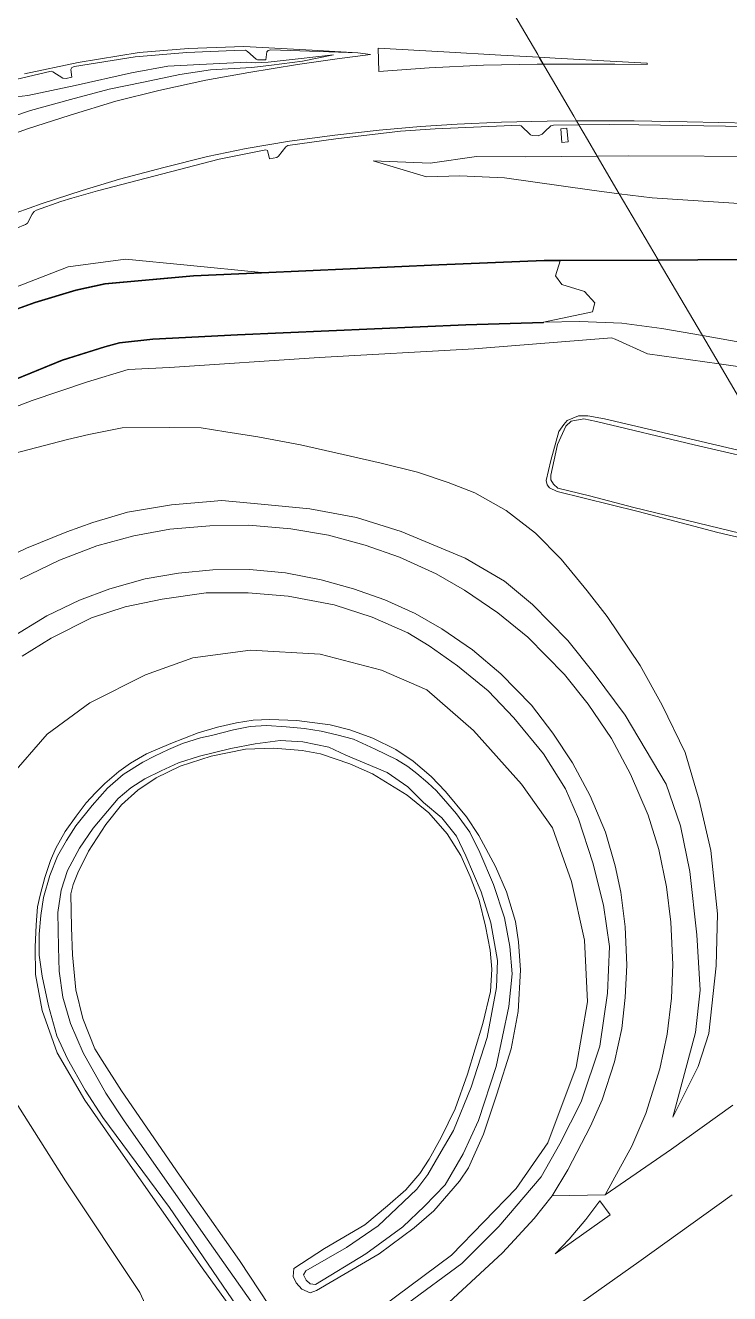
# Model space of a CAD drawing. Header units: metres. Extents: x 112942 to 118371, y 496117 to 499046.
# Drawn here: x 117883.1 to 117988.9, y 496628.3 to 496818.9 of the extents above; entities that cross this region are included whole.
import ezdxf

# ---------------------------------------------------------------- set-up
doc = ezdxf.new("R2010")
doc.units = ezdxf.units.M
doc.layers.add('B-WE-OG-TOPOKAART-G', color=7, linetype='Continuous', lineweight=18)

msp = doc.modelspace()

# ---------------------------------------------------------------- linework, layer by layer
at = {"layer": 'B-WE-OG-TOPOKAART-G'}
for points, elevation in [([(117877.657, 496774.731), (117884.579, 496777.205), (117890.712, 496779.069), (117895.081, 496780.004), (117908.366, 496781.219), (117918.561, 496781.681), (117945.209, 496782.887), (117961.038, 496783.515), (117963.441, 496783.524), (117962.736, 496781.25), (117963.727, 496779.962), (117967.095, 496778.917), (117968.651, 496777.183), (117968.31, 496775.864), (117960.926, 496774.319), (117949.264, 496773.962), (117914.993, 496772.436), (117902.239, 496771.803), (117897.224, 496771.231), (117895.029, 496770.661), (117888.654, 496768.654), (117877.941, 496764.294)], -1.279), ([(117917.927, 496625.848), (117910.418, 496636.522), (117897.97, 496654.278), (117895.198, 496658.445), (117891.797, 496664.509), (117889.872, 496668.897), (117888.728, 496672.852), (117888.181, 496676.8), (117888.063, 496680.4), (117888.005, 496685.595), (117888.5, 496688.967), (117889.421, 496691.895), (117891.228, 496695.237), (117893.31, 496698.288), (117897.033, 496702.712), (117898.928, 496704.351), (117901.071, 496705.698), (117903.503, 496706.882), (117906.113, 496708.059), (117909.255, 496709.093), (117913.979, 496710.251), (117917.639, 496710.947), (117921.365, 496711.461), (117924.806, 496711.236), (117928.698, 496710.451), (117931.238, 496709.219), (117937.474, 496706.641), (117940.583, 496704.482), (117942.923, 496702.144), (117945.665, 496699.809), (117947.896, 496697.053), (117949.293, 496694.112), (117951.588, 496688.694), (117953.038, 496684.065), (117954.06, 496678.367), (117953.879, 496674.327), (117952.479, 496666.821), (117950.086, 496659.347), (117947.43, 496652.83), (117945.23, 496649.061), (117943.553, 496646.224), (117941.921, 496644.002), (117938.921, 496641.171), (117936.095, 496638.493), (117931.348, 496635.239), (117925.25, 496631.741), (117924.883, 496631.141), (117925.304, 496630.371), (117925.893, 496629.78), (117926.711, 496629.695), (117934.271, 496634.312), (117939.791, 496638.382), (117943.088, 496641.464), (117946.167, 496644.681), (117948.868, 496649.325), (117951.193, 496654.336), (117953.828, 496662.444), (117955.743, 496671.456), (117956.237, 496676.392), (117955.901, 496680.507), (117955.104, 496684.807), (117953.428, 496689.822), (117951.373, 496694.596), (117949.858, 496697.676), (117947.863, 496700.397), (117946.562, 496701.932), (117944.871, 496703.871), (117943.57, 496705.102), (117941.904, 496706.458), (117940.58, 496707.534), (117938.853, 496708.588), (117935.659, 496710.127), (117932.426, 496711.656), (117929.91, 496712.304), (117927.547, 496712.854), (117925.027, 496713.258), (117922.295, 496713.502), (117919.347, 496713.718), (117916.901, 496713.568), (117914.381, 496713.035), (117911.051, 496712.202), (117909.421, 496711.85), (117906.691, 496710.966), (117904.615, 496710.067), (117902.501, 496709.109), (117900.744, 496708.183), (117897.821, 496706.311), (117895.46, 496704.29), (117893.164, 496701.692), (117890.705, 496698.616), (117889.267, 496696.414), (117887.945, 496694.067), (117886.762, 496691.169), (117885.808, 496687.824), (117885.407, 496685.145), (117885.166, 496682.35), (117885.2, 496679.193), (117885.628, 496676.029), (117886.563, 496671.553), (117887.828, 496667.042), (117889.426, 496663.594), (117892.074, 496658.893), (117894.762, 496654.811), (117904.764, 496641.255), (117916.393, 496624.253)], -1.411), ([(117916.393, 496624.253), (117904.764, 496641.255), (117894.762, 496654.811), (117892.074, 496658.893), (117889.426, 496663.594), (117887.828, 496667.042), (117886.563, 496671.553), (117885.628, 496676.029), (117885.2, 496679.193), (117885.166, 496682.35), (117885.407, 496685.145), (117885.808, 496687.824), (117886.762, 496691.169), (117887.945, 496694.067), (117889.267, 496696.414), (117890.705, 496698.616), (117893.164, 496701.692), (117895.46, 496704.29), (117897.821, 496706.311), (117900.744, 496708.183), (117902.501, 496709.109), (117904.615, 496710.067), (117906.691, 496710.966), (117909.421, 496711.85), (117911.051, 496712.202), (117914.381, 496713.035), (117916.901, 496713.568), (117919.347, 496713.718), (117922.295, 496713.502), (117925.027, 496713.258), (117927.547, 496712.854), (117929.91, 496712.304), (117932.426, 496711.656), (117932.426, 496711.656), (117935.659, 496710.127), (117938.853, 496708.588), (117940.58, 496707.534), (117941.904, 496706.458), (117943.57, 496705.102), (117944.871, 496703.871), (117946.562, 496701.932), (117947.863, 496700.397), (117949.858, 496697.676), (117951.373, 496694.596), (117953.428, 496689.822), (117955.104, 496684.807), (117955.901, 496680.507), (117956.237, 496676.392), (117955.743, 496671.456), (117953.828, 496662.444), (117951.193, 496654.336), (117948.868, 496649.325), (117946.167, 496644.681), (117943.088, 496641.464), (117939.791, 496638.382), (117934.271, 496634.312), (117926.711, 496629.695), (117925.893, 496629.78), (117925.304, 496630.371), (117924.883, 496631.141), (117925.25, 496631.741), (117931.348, 496635.239), (117936.095, 496638.493), (117938.921, 496641.171), (117941.921, 496644.002), (117943.553, 496646.224), (117945.23, 496649.061), (117947.43, 496652.83), (117950.086, 496659.347), (117952.479, 496666.821), (117953.879, 496674.327), (117954.06, 496678.367), (117953.038, 496684.065), (117951.588, 496688.694), (117949.293, 496694.112), (117947.896, 496697.053), (117945.665, 496699.809), (117942.923, 496702.144), (117940.583, 496704.482), (117937.474, 496706.641), (117931.238, 496709.219), (117928.698, 496710.451), (117924.806, 496711.236), (117921.365, 496711.461), (117917.639, 496710.947), (117913.979, 496710.251), (117909.255, 496709.093), (117906.113, 496708.059), (117903.503, 496706.882), (117901.071, 496705.698), (117898.928, 496704.351), (117897.033, 496702.712), (117893.31, 496698.288), (117891.228, 496695.237), (117889.421, 496691.895), (117888.5, 496688.967), (117888.005, 496685.595), (117888.063, 496680.4), (117888.181, 496676.8), (117888.728, 496672.852), (117889.872, 496668.897), (117891.797, 496664.509), (117895.198, 496658.445), (117897.97, 496654.278), (117910.418, 496636.522), (117917.927, 496625.848)], -1.411)]:
    msp.add_lwpolyline(points, dxfattribs=dict(at, elevation=elevation))
for points, elevation in [([(117978.186, 496783.582), (117984.838, 496772.289), (117978.705, 496773.37), (117972.727, 496774.163), (117966.392, 496774.414), (117960.926, 496774.319), (117968.31, 496775.864), (117968.651, 496777.183), (117967.095, 496778.917), (117963.727, 496779.962), (117962.736, 496781.25), (117963.441, 496783.524), (117978.186, 496783.582)], -1.279), ([(117996.165, 496752.975), (118004.165, 496739.335), (117995.383, 496741.369), (117974.523, 496746.44), (117967.863, 496748.192), (117963.09, 496749.336), (117962.438, 496749.961), (117962.05, 496750.596), (117962.032, 496751.295), (117963.037, 496755.939), (117964.291, 496758.667), (117965.089, 496759.428), (117967.03, 496759.774), (117968.922, 496759.376), (117983.606, 496755.873), (117996.165, 496752.975)], -0.841)]:
    msp.add_lwpolyline(points, close=True, dxfattribs=dict(at, elevation=elevation))
for points in [[(117955.785, 496821.828, 1.42), (117957.644, 496818.658, 1.361), (117960.084, 496814.498, 1.297), (117960.306, 496814.12, 1.285), (117960.917, 496813.078, 1.271), (117961.153, 496812.675, 1.265), (117963.305, 496809.005, 1.155), (117965.504, 496805.257, 1.076), (117965.919, 496804.549, 1.056), (117961.513, 496804.522, 1.015), (117954.651, 496804.364, 0.944), (117947.959, 496804.056, 0.885), (117942.453, 496803.7, 0.833), (117936.237, 496803.171, 0.766), (117929.601, 496802.399, 0.697), (117922.786, 496801.503, 0.64), (117916.281, 496800.401, 0.581), (117910.474, 496799.172, 0.529), (117903.902, 496797.558, 0.497), (117897.262, 496795.78, 0.407), (117891.627, 496794.097, 0.372), (117885.612, 496792.107, 0.343), (117879.778, 496790.002, 0.305)], [(117992.054, 496804.22, 1.334), (117982.537, 496804.399, 1.252), (117974.548, 496804.552, 1.152), (117967.797, 496804.56, 1.074), (117965.919, 496804.549, 1.056), (117965.504, 496805.257, 1.076), (117963.305, 496809.005, 1.155), (117961.153, 496812.675, 1.265), (117960.917, 496813.078, 1.271), (117960.306, 496814.12, 1.285), (117960.084, 496814.498, 1.297), (117957.644, 496818.658, 1.361), (117955.785, 496821.828, 1.42)], [(117878.507, 496801.602, 0.786), (117883.422, 496803.359, 0.83), (117889.813, 496805.381, 0.887), (117896.708, 496807.531, 0.917), (117903.171, 496809.092, 0.97), (117910.207, 496810.641, 1.039), (117916.662, 496811.831, 1.073), (117923.971, 496813.03, 1.156), (117929.925, 496813.893, 1.207), (117934.964, 496814.526, 1.249), (117933.031, 496814.768, 1.253), (117926.185, 496815.148, 1.33), (117915.945, 496815.719, 1.453), (117907.609, 496815.411, 1.528), (117900.2, 496814.821, 1.651), (117891.027, 496813.296, 1.815), (117882.995, 496811.637, 2.028)], [(117882.995, 496811.637, 2.028), (117891.027, 496813.296, 1.815), (117900.2, 496814.821, 1.651), (117907.609, 496815.411, 1.528), (117915.945, 496815.719, 1.453), (117926.185, 496815.148, 1.33), (117933.031, 496814.768, 1.253), (117919.973, 496815.21, 1.459), (117919.599, 496815.104, 1.459), (117919.381, 496814.898, 1.465), (117919.246, 496813.701, 1.462), (117917.989, 496813.697, 1.489), (117917.757, 496813.811, 1.495), (117916.453, 496814.976, 1.516), (117916.18, 496815.149, 1.516), (117914.47, 496815.109, 1.549), (117907.342, 496814.801, 1.633), (117899.597, 496814.156, 1.747), (117890.482, 496812.716, 1.951), (117890.071, 496812.545, 1.951), (117889.949, 496812.259, 1.951), (117890.103, 496811.112, 1.948), (117889.241, 496810.898, 1.945), (117888.726, 496810.948, 1.939), (117887.216, 496811.929, 1.996), (117886.974, 496812.029, 1.99), (117879.049, 496810.141, 2.269)], [(117877.479, 496807.651, 2.212), (117883.471, 496808.348, 2.008), (117890.599, 496809.865, 1.879), (117899.069, 496811.759, 1.75), (117904.487, 496812.747, 1.645), (117909.293, 496813.011, 1.597), (117916.355, 496813.37, 1.459), (117917.687, 496813.281, 1.429), (117919.563, 496813.347, 1.348), (117924.085, 496813.875, 1.306), (117929.416, 496814.465, 1.258), (117924.764, 496813.507, 1.18), (117920.069, 496812.91, 1.135), (117917.119, 496812.579, 1.084), (117910.933, 496812.192, 1.078), (117906.334, 496811.528, 1.024), (117900.866, 496810.376, 0.952), (117895.676, 496809.291, 0.883), (117889.871, 496807.755, 0.889), (117883.864, 496806.092, 0.835), (117878.192, 496804.219, 0.796)], [(117878.192, 496804.219, 0.796), (117883.864, 496806.092, 0.835), (117889.871, 496807.755, 0.889), (117895.676, 496809.291, 0.883), (117900.866, 496810.376, 0.952), (117906.334, 496811.528, 1.024), (117910.933, 496812.192, 1.078), (117917.119, 496812.579, 1.084), (117920.069, 496812.91, 1.135), (117924.764, 496813.507, 1.18), (117929.416, 496814.465, 1.258), (117924.085, 496813.875, 1.306), (117919.563, 496813.347, 1.348), (117917.687, 496813.281, 1.429), (117916.355, 496813.37, 1.459), (117909.293, 496813.011, 1.597), (117904.487, 496812.747, 1.645), (117899.069, 496811.759, 1.75), (117890.599, 496809.865, 1.879), (117883.471, 496808.348, 2.008), (117877.479, 496807.651, 2.212)], [(117934.964, 496814.526, 1.249), (117929.925, 496813.893, 1.207), (117923.971, 496813.03, 1.156), (117916.662, 496811.831, 1.073), (117910.207, 496810.641, 1.039), (117903.171, 496809.092, 0.97), (117896.708, 496807.531, 0.917), (117889.813, 496805.381, 0.887), (117883.422, 496803.359, 0.83), (117878.507, 496801.602, 0.786)], [(117879.049, 496810.141, 2.269), (117886.974, 496812.029, 1.99), (117887.216, 496811.929, 1.996), (117888.726, 496810.948, 1.939), (117889.241, 496810.898, 1.945), (117890.103, 496811.112, 1.948), (117889.949, 496812.259, 1.951), (117890.071, 496812.545, 1.951), (117890.482, 496812.716, 1.951), (117899.597, 496814.156, 1.747), (117907.342, 496814.801, 1.633), (117914.47, 496815.109, 1.549), (117916.18, 496815.149, 1.516), (117916.453, 496814.976, 1.516), (117917.757, 496813.811, 1.495), (117917.989, 496813.697, 1.489), (117919.246, 496813.701, 1.462), (117919.381, 496814.898, 1.465), (117919.599, 496815.104, 1.459), (117919.973, 496815.21, 1.459), (117933.031, 496814.768, 1.253), (117934.964, 496814.526, 1.249)], [(117936.108, 496815.451, 1.288), (117945.957, 496814.932, 1.282), (117954.526, 496814.439, 1.291), (117960.246, 496814.123, 1.28), (117960.859, 496813.078, 1.27), (117960.023, 496813.073, 1.274), (117951.939, 496812.899, 1.229), (117943.752, 496812.536, 1.205), (117936.214, 496811.965, 1.168), (117936.108, 496815.451, 1.288)], [(117960.366, 496814.116, 1.28), (117962.688, 496813.988, 1.282), (117971.866, 496813.467, 1.301), (117976.529, 496813.219, 1.323), (117976.524, 496813.023, 1.314), (117971.666, 496813.066, 1.308), (117962.677, 496813.089, 1.265), (117960.974, 496813.079, 1.27), (117960.366, 496814.116, 1.28)], [(117972.337, 496793.605, 0.146), (117969.02, 496799.26, 1.076), (117973.646, 496799.306, 1.135), (117996.572, 496799.177, 1.339), (118011.138, 496799.22, 1.429), (118033.929, 496799.423, 1.819), (118046.775, 496799.816, 1.963), (118060.954, 496800.747, 2.044), (118070.83, 496802.085, 2.17), (118081.452, 496803.995, 2.389), (118089.83, 496805.271, 2.557), (118094.337, 496805.332, 2.728), (118098.593, 496806.862, 2.674), (118109.053, 496810.565, 2.77), (118118.362, 496813.912, 2.947), (118120.721, 496814.709, 2.98)], [(118124.73, 496809.931, 0.332), (118115.714, 496806.763, 0.466), (118108.487, 496804.307, 0.454), (118097.253, 496800.378, 0.409), (118089.129, 496798.135, 0.223), (118076.845, 496795.971, 0.244), (118065.879, 496794.495, 0.175), (118054.974, 496793.44, 0.091), (118043.663, 496792.418, -0.019), (118033.001, 496792.005, -0.04), (118024.241, 496791.959, -0.229), (118009.06, 496791.286, -0.727), (117999.423, 496792.205, -0.346), (117991.836, 496792.006, -0.148), (117977.262, 496793, 0.04), (117972.337, 496793.605, 0.146)], [(117978.186, 496783.682, -0.823), (117972.337, 496793.605, 0.146), (117977.262, 496793, 0.04), (117991.836, 496792.006, -0.148), (117999.423, 496792.205, -0.346), (118009.06, 496791.286, -0.727), (118024.241, 496791.959, -0.229), (118033.001, 496792.005, -0.04), (118043.663, 496792.418, -0.019), (118054.974, 496793.44, 0.091), (118065.879, 496794.495, 0.175), (118076.845, 496795.971, 0.244), (118089.129, 496798.135, 0.223), (118097.253, 496800.378, 0.409), (118108.487, 496804.307, 0.454), (118115.714, 496806.763, 0.466), (118124.73, 496809.931, 0.332)], [(117879.778, 496790.002, 0.305), (117885.612, 496792.107, 0.343), (117891.627, 496794.097, 0.372), (117897.262, 496795.78, 0.407), (117903.902, 496797.558, 0.497), (117910.474, 496799.172, 0.529), (117916.281, 496800.401, 0.581), (117922.786, 496801.503, 0.64), (117929.601, 496802.399, 0.697), (117936.237, 496803.171, 0.766), (117942.453, 496803.7, 0.833), (117947.959, 496804.056, 0.885), (117954.651, 496804.364, 0.944), (117961.513, 496804.522, 1.015), (117965.919, 496804.549, 1.056), (117966.277, 496803.938, 1.158)], [(118002.898, 496803.925, 1.549), (118002.836, 496803.428, 1.516), (118002.308, 496803.416, 1.516), (118000.547, 496802.113, 1.48), (117999.819, 496801.763, 1.474), (117999.279, 496801.754, 1.459), (117999.164, 496801.923, 1.459), (117999.092, 496803.152, 1.459), (117999.002, 496803.375, 1.459), (117998.591, 496803.548, 1.459), (117994.828, 496803.657, 1.459), (117975.281, 496803.972, 1.285), (117970.834, 496803.985, 1.219), (117966.277, 496803.938, 1.158), (117965.919, 496804.549, 1.056), (117967.797, 496804.56, 1.074), (117974.548, 496804.552, 1.152), (117982.537, 496804.399, 1.252), (117992.054, 496804.22, 1.334), (118000.703, 496803.981, 1.421), (118002.898, 496803.925, 1.549)], [(117881.685, 496788.385, 0.361), (117883.128, 496788.961, 0.358), (117883.4, 496789.198, 0.358), (117884.12, 496790.548, 0.418), (117884.434, 496790.936, 0.433), (117884.77, 496791.112, 0.43), (117888.424, 496792.408, 0.46), (117890.074, 496792.909, 0.457), (117893.932, 496794.018, 0.469), (117912.242, 496798.808, 0.628), (117919.241, 496800.207, 0.667), (117919.469, 496800.083, 0.664), (117919.77, 496798.855, 0.64), (117920.864, 496799.058, 0.655), (117921.122, 496799.245, 0.655), (117922.251, 496800.653, 0.721), (117922.558, 496800.847, 0.721), (117929.763, 496801.835, 0.763), (117939.479, 496802.975, 0.823), (117944.692, 496803.365, 0.907), (117957.329, 496803.898, 1.078), (117957.609, 496803.783, 1.069), (117959.003, 496802.466, 1.066), (117959.261, 496802.336, 1.057), (117960.134, 496802.286, 1.054), (117960.726, 496802.536, 1.054), (117961.158, 496802.956, 1.075), (117962.064, 496803.803, 1.108), (117962.475, 496803.898, 1.108), (117966.277, 496803.938, 1.158), (117967.569, 496801.735, 0.298), (117969.02, 496799.26, 1.076)], [(117966.277, 496803.938, 1.158), (117962.475, 496803.898, 1.108), (117962.064, 496803.803, 1.108), (117961.158, 496802.956, 1.075), (117960.726, 496802.536, 1.054), (117960.134, 496802.286, 1.054), (117959.261, 496802.336, 1.057), (117959.003, 496802.466, 1.066), (117957.609, 496803.783, 1.069), (117957.329, 496803.898, 1.078), (117944.692, 496803.365, 0.907), (117939.479, 496802.975, 0.823), (117929.763, 496801.835, 0.763), (117922.558, 496800.847, 0.721), (117922.251, 496800.653, 0.721), (117921.122, 496799.245, 0.655), (117920.864, 496799.058, 0.655), (117919.77, 496798.855, 0.64), (117919.469, 496800.083, 0.664), (117919.241, 496800.207, 0.667), (117912.242, 496798.808, 0.628), (117893.932, 496794.018, 0.469), (117890.074, 496792.909, 0.457), (117888.424, 496792.408, 0.46), (117884.77, 496791.112, 0.43), (117884.434, 496790.936, 0.433), (117884.12, 496790.548, 0.418), (117883.4, 496789.198, 0.358), (117883.128, 496788.961, 0.358), (117881.685, 496788.385, 0.361)], [(117963.579, 496803.338, 1.174), (117963.727, 496801.285, 1.174), (117964.642, 496801.375, 1.168), (117964.476, 496803.454, 1.162), (117963.579, 496803.338, 1.174)], [(117963.579, 496803.338, 1.174), (117964.476, 496803.454, 1.162), (117964.642, 496801.375, 1.168), (117963.727, 496801.285, 1.174), (117963.579, 496803.338, 1.174)], [(117996.572, 496799.177, 1.339), (117973.646, 496799.306, 1.135), (117969.02, 496799.26, 1.076), (117967.569, 496801.735, 0.298), (117966.277, 496803.938, 1.158), (117970.834, 496803.985, 1.219), (117975.281, 496803.972, 1.285), (117994.828, 496803.657, 1.459)], [(117969.02, 496799.26, 1.076), (117958.2, 496799.153, 0.937), (117950.879, 496799.187, 0.853), (117943.942, 496798.198, 0.781), (117935.338, 496798.528, 0.628), (117943.364, 496796.155, 0.52), (117948.369, 496796.306, 0.463), (117955.092, 496796.006, 0.475), (117968.195, 496794.114, 0.235), (117972.337, 496793.605, 0.146), (117978.186, 496783.682, -0.823), (117963.441, 496783.624, -0.829), (117961.036, 496783.615, -0.818), (117945.205, 496782.987, -0.707), (117918.557, 496781.781, -0.655), (117907.42, 496782.885, -0.541), (117898.138, 496783.787, -0.361), (117889.553, 496782.603, -0.484), (117868.68, 496774.527, -0.631)], [(117972.337, 496793.605, 0.146), (117968.195, 496794.114, 0.235), (117955.092, 496796.006, 0.475), (117948.369, 496796.306, 0.463), (117943.364, 496796.155, 0.52), (117935.338, 496798.528, 0.628), (117943.942, 496798.198, 0.781), (117950.879, 496799.187, 0.853), (117958.2, 496799.153, 0.937), (117969.02, 496799.26, 1.076), (117972.337, 496793.605, 0.146)], [(117868.68, 496774.527, -0.631), (117889.553, 496782.603, -0.484), (117898.138, 496783.787, -0.361), (117907.42, 496782.885, -0.541), (117918.557, 496781.781, -0.655), (117908.36, 496781.319, -1.051), (117895.065, 496780.104, -1.144), (117890.686, 496779.165, -1.144), (117884.547, 496777.299, -1.144), (117877.619, 496774.823, -1.144)], [(117877.619, 496774.823, -1.144), (117884.547, 496777.299, -1.144), (117890.686, 496779.165, -1.144), (117895.065, 496780.104, -1.144), (117908.36, 496781.319, -1.051), (117918.557, 496781.781, -0.655), (117945.205, 496782.987, -0.707), (117961.036, 496783.615, -0.818), (117963.441, 496783.624, -0.829), (117978.186, 496783.682, -0.823)], [(117978.186, 496783.682, -0.823), (117978.186, 496783.582, -1.279), (117963.441, 496783.524, -1.279), (117961.038, 496783.515, -1.279), (117945.209, 496782.887, -1.279), (117918.561, 496781.681, -1.279), (117908.366, 496781.219, -1.279), (117895.081, 496780.004, -1.279), (117890.712, 496779.069, -1.279), (117884.579, 496777.205, -1.279), (117877.657, 496774.731, -1.279)], [(117978.186, 496783.582, -1.279), (117978.186, 496783.682, -0.823), (117996.028, 496783.802, -0.79)], [(117996.028, 496783.802, -0.79), (117978.186, 496783.682, -0.823)], [(117978.186, 496783.582, -1.279), (117995.997, 496783.702, -1.279)], [(117995.997, 496783.702, -1.279), (117978.186, 496783.582, -1.279)], [(117995.217, 496770.46, -1.279), (117984.838, 496772.289, -1.279), (117978.186, 496783.582, -1.279)], [(117877.941, 496764.294, -1.279), (117888.654, 496768.654, -1.279), (117895.029, 496770.661, -1.279), (117897.224, 496771.231, -1.279), (117902.239, 496771.803, -1.279), (117914.993, 496772.436, -1.279), (117949.264, 496773.962, -1.279), (117960.926, 496774.319, -1.279), (117960.93, 496774.219, -1.074), (117949.268, 496773.862, -1.231), (117914.997, 496772.336, -1.186), (117902.247, 496771.703, -1.186), (117897.242, 496771.133, -1.243), (117895.057, 496770.565, -1.243), (117888.688, 496768.56, -1.243), (117877.981, 496764.202, -1.243)], [(117877.981, 496764.202, -1.243), (117888.688, 496768.56, -1.243), (117895.057, 496770.565, -1.243), (117897.242, 496771.133, -1.243), (117902.247, 496771.703, -1.186), (117914.997, 496772.336, -1.186), (117949.268, 496773.862, -1.231), (117960.93, 496774.219, -1.074), (117960.926, 496774.319, -1.279), (117966.392, 496774.414, -1.279), (117972.727, 496774.163, -1.279), (117978.705, 496773.37, -1.279), (117984.838, 496772.289, -1.279)], [(117984.838, 496772.289, -1.279), (117987.342, 496768.02, -0.727), (117976.553, 496769.546, -0.715), (117971.708, 496771.762, -0.877), (117971.172, 496771.965, -0.898), (117950.558, 496770.304, -0.763), (117927.257, 496769.012, -0.655), (117904.761, 496767.468, -0.541), (117898.527, 496767.203, -0.553), (117892.311, 496765.299, -0.499), (117884.137, 496762.519, -0.508), (117877.334, 496759.935, -0.538)], [(117877.334, 496759.935, -0.538), (117884.137, 496762.519, -0.508), (117892.311, 496765.299, -0.499), (117898.527, 496767.203, -0.553), (117904.761, 496767.468, -0.541), (117927.257, 496769.012, -0.655), (117950.558, 496770.304, -0.763), (117971.172, 496771.965, -0.898), (117971.708, 496771.762, -0.877), (117976.553, 496769.546, -0.715), (117987.342, 496768.02, -0.727)], [(117984.838, 496772.289, -1.279), (117995.217, 496770.46, -1.279)], [(117998.892, 496766.386, -0.739), (117987.342, 496768.02, -0.727), (117984.838, 496772.289, -1.279)], [(117987.342, 496768.02, -0.727), (117995.688, 496753.788, -0.611)], [(117995.688, 496753.788, -0.611), (117987.342, 496768.02, -0.727), (117998.892, 496766.386, -0.739)], [(117990.188, 496755.062, -0.607), (117970.128, 496759.76, -0.67), (117967.608, 496760.225, -0.67), (117966.215, 496760.208, -0.655), (117964.508, 496759.499, -0.655), (117964.001, 496758.924, -0.655), (117963.276, 496757.858, -0.679), (117962.064, 496753.499, -0.652), (117961.367, 496750.483, -0.559), (117961.51, 496749.85, -0.55), (117961.867, 496749.381, -0.532), (117962.992, 496748.866, -0.532), (117975.189, 496745.873, -0.511), (117987.148, 496742.718, -0.451), (118004.58, 496738.626, -0.482)], [(118004.58, 496738.626, -0.482), (117987.148, 496742.718, -0.451), (117975.189, 496745.873, -0.511), (117962.992, 496748.866, -0.532), (117961.867, 496749.381, -0.532), (117961.51, 496749.85, -0.55), (117961.367, 496750.483, -0.559), (117962.064, 496753.499, -0.652), (117963.276, 496757.858, -0.679), (117964.001, 496758.924, -0.655), (117964.508, 496759.499, -0.655), (117966.215, 496760.208, -0.655), (117967.608, 496760.225, -0.67), (117970.128, 496759.76, -0.67), (117990.188, 496755.062, -0.607)], [(117875.55, 496736.622, 5.482), (117883.269, 496740.321, 5.176), (117889.326, 496742.802, 4.951), (117893.23, 496744.199, 4.78), (117898.429, 496745.766, 4.597), (117905.077, 496746.858, 4.387), (117912.607, 496747.478, 4.075), (117918.55, 496746.929, 3.883), (117925.86, 496746.264, 3.697), (117932.873, 496744.969, 3.523), (117939.588, 496742.862, 3.304), (117949.188, 496738.827, 2.965), (117955.097, 496735.361, 2.668), (117959.318, 496731.864, 2.491), (117964.611, 496726.451, 2.29), (117968.545, 496721.491, 2.14), (117973.206, 496715.227, 1.783), (117979.371, 496704.858, 1.381), (117981.515, 496698.64, 1.27), (117982.928, 496691.761, 1.102), (117983.965, 496682.253, 0.904), (117984.465, 496673.933, 0.604), (117983.775, 496667.586, 0.481), (117981.583, 496659.356, 0.361), (117980.358, 496654.854, 0.184), (117984.2, 496662.466, 0.13), (117985.772, 496667.434, 0.028), (117986.91, 496677.565, 0.046), (117987.085, 496685.416, 0.001), (117986.104, 496694.889, -0.04), (117984.342, 496702.491, -0.055), (117982.219, 496709.636, -0.064), (117978.797, 496716.762, -0.172), (117975.456, 496722.692, -0.199), (117970.523, 496730.069, -0.31), (117967.517, 496733.945, -0.349), (117963.59, 496738.687, -0.337), (117959.725, 496742.611, -0.448), (117955.35, 496745.999, -0.469), (117950.642, 496748.677, -0.463), (117946.606, 496750.22, -0.478), (117942.032, 496751.755, -0.442), (117936.585, 496753.105, -0.448), (117931.952, 496754.154, -0.466), (117924.437, 496755.875, -0.424), (117918.053, 496757.075, -0.373), (117913.225, 496757.807, -0.409), (117909.505, 496758.437, -0.415), (117904.831, 496758.474, -0.37), (117897.646, 496758.436, -0.337), (117892.633, 496757.428, -0.274), (117889.454, 496756.686, -0.256), (117881.147, 496754.538, -0.253)], [(117881.147, 496754.538, -0.253), (117889.454, 496756.686, -0.256), (117892.633, 496757.428, -0.274), (117897.646, 496758.436, -0.337), (117904.831, 496758.474, -0.37), (117909.505, 496758.437, -0.415), (117913.225, 496757.807, -0.409), (117918.053, 496757.075, -0.373), (117924.437, 496755.875, -0.424), (117931.952, 496754.154, -0.466), (117936.585, 496753.105, -0.448), (117942.032, 496751.755, -0.442), (117946.606, 496750.22, -0.478), (117950.642, 496748.677, -0.463), (117955.35, 496745.999, -0.469), (117959.725, 496742.611, -0.448), (117963.59, 496738.687, -0.337), (117967.517, 496733.945, -0.349), (117970.523, 496730.069, -0.31), (117975.456, 496722.692, -0.199), (117978.797, 496716.762, -0.172), (117982.219, 496709.636, -0.064), (117984.342, 496702.491, -0.055), (117986.104, 496694.889, -0.04), (117987.085, 496685.416, 0.001), (117986.91, 496677.565, 0.046), (117985.772, 496667.434, 0.028), (117984.2, 496662.466, 0.13), (117980.358, 496654.854, 0.184), (117981.583, 496659.356, 0.361), (117983.775, 496667.586, 0.481), (117984.465, 496673.933, 0.604), (117983.965, 496682.253, 0.904), (117982.928, 496691.761, 1.102), (117981.515, 496698.64, 1.27), (117979.371, 496704.858, 1.381), (117973.206, 496715.227, 1.783), (117968.545, 496721.491, 2.14), (117964.611, 496726.451, 2.29), (117959.318, 496731.864, 2.491), (117955.097, 496735.361, 2.668), (117949.188, 496738.827, 2.965), (117939.588, 496742.862, 3.304), (117932.873, 496744.969, 3.523), (117925.86, 496746.264, 3.697), (117918.55, 496746.929, 3.883), (117912.607, 496747.478, 4.075), (117905.077, 496746.858, 4.387), (117898.429, 496745.766, 4.597), (117893.23, 496744.199, 4.78), (117889.326, 496742.802, 4.951), (117883.269, 496740.321, 5.176), (117875.55, 496736.622, 5.482)], [(117996.165, 496752.975, -0.841), (117983.606, 496755.873, -0.841), (117968.922, 496759.376, -0.841), (117967.03, 496759.774, -0.841), (117965.089, 496759.428, -0.841), (117964.291, 496758.667, -0.841), (117963.037, 496755.939, -0.841), (117962.032, 496751.295, -0.841), (117962.05, 496750.596, -0.841), (117962.438, 496749.961, -0.841), (117963.09, 496749.336, -0.841), (117967.863, 496748.192, -0.841), (117974.523, 496746.44, -0.841), (117995.383, 496741.369, -0.841)], [(117989.374, 496656.645, 0.368), (117980.198, 496650.054, 0.351), (117970.209, 496643.181, 0.284), (117974.232, 496650.473, 0.372), (117976.304, 496655.386, 0.452), (117978.432, 496662.096, 0.563), (117979.543, 496667.288, 0.659), (117980.202, 496672.73, 0.762), (117980.359, 496677.781, 0.856), (117980.083, 496684.131, 1.031), (117979.454, 496689.427, 1.193), (117978.269, 496695.037, 1.374), (117976.663, 496700.213, 1.525), (117974.027, 496706.373, 1.751), (117971.146, 496711.737, 1.974), (117967.646, 496716.906, 2.181), (117964.09, 496721.355, 2.384), (117958.581, 496726.972, 2.633), (117954.099, 496730.642, 2.811), (117949.093, 496734.054, 3.018), (117944.829, 496736.489, 3.173), (117939.312, 496739.005, 3.386), (117934.181, 496740.801, 3.576), (117928.628, 496742.291, 3.755), (117923.011, 496743.251, 3.954), (117916.676, 496743.786, 4.142), (117910.843, 496743.72, 4.34), (117904.789, 496743.171, 4.543), (117899.404, 496742.208, 4.719), (117893.859, 496740.684, 4.909), (117888.249, 496738.559, 5.107), (117882.342, 496735.681, 5.326)], [(117882.342, 496735.681, 5.326), (117888.249, 496738.559, 5.107), (117893.859, 496740.684, 4.909), (117899.404, 496742.208, 4.719), (117904.789, 496743.171, 4.543), (117910.843, 496743.72, 4.34), (117916.676, 496743.786, 4.142), (117923.011, 496743.251, 3.954), (117928.628, 496742.291, 3.755), (117934.181, 496740.801, 3.576), (117939.312, 496739.005, 3.386), (117944.829, 496736.489, 3.173), (117949.093, 496734.054, 3.018), (117954.099, 496730.642, 2.811), (117958.581, 496726.972, 2.633), (117964.09, 496721.355, 2.384), (117967.646, 496716.906, 2.181), (117971.146, 496711.737, 1.974), (117974.027, 496706.373, 1.751), (117976.663, 496700.213, 1.525), (117978.269, 496695.037, 1.374), (117979.454, 496689.427, 1.193), (117980.083, 496684.131, 1.031), (117980.359, 496677.781, 0.856), (117980.202, 496672.73, 0.762), (117979.543, 496667.288, 0.659), (117978.432, 496662.096, 0.563), (117976.304, 496655.386, 0.452), (117974.232, 496650.473, 0.372), (117970.209, 496643.181, 0.284)], [(117880.784, 496726.775, 5.208), (117886.331, 496730.173, 4.986), (117891.25, 496732.547, 4.805), (117895.811, 496734.253, 4.616), (117901.121, 496735.726, 4.407), (117906.101, 496736.597, 4.211), (117911.248, 496737.108, 4.017), (117916.784, 496737.142, 3.815), (117922.162, 496736.619, 3.597), (117927.54, 496735.589, 3.391), (117932.407, 496734.237, 3.199), (117937.1, 496732.572, 3.024), (117941.655, 496730.54, 2.838), (117945.695, 496728.206, 2.654), (117950.301, 496725.043, 2.445), (117954.534, 496721.442, 2.239), (117959.13, 496716.772, 2), (117962.372, 496712.557, 1.79), (117965.326, 496708.085, 1.603), (117967.98, 496703.126, 1.371), (117970.254, 496697.644, 1.142), (117971.713, 496692.609, 0.959), (117972.574, 496688.632, 0.833), (117973.199, 496683.423, 0.68), (117973.48, 496677.665, 0.498), (117973.242, 496672.822, 0.408), (117972.737, 496668.179, 0.34), (117971.614, 496663.131, 0.254), (117969.762, 496657.464, 0.179), (117968.004, 496653.513, 0.132), (117964.585, 496646.934, 0.046), (117962.236, 496643.041, 0.039), (117959.546, 496639.633, 0.024), (117954.815, 496634.46, 0.044), (117946.703, 496627.003, 0.012)], [(117970.209, 496643.181, 0.284), (117962.236, 496643.041, 0.039), (117964.585, 496646.934, 0.046), (117968.004, 496653.513, 0.132), (117969.762, 496657.464, 0.179), (117971.614, 496663.131, 0.254), (117972.737, 496668.179, 0.34), (117973.242, 496672.822, 0.408), (117973.48, 496677.665, 0.498), (117973.199, 496683.423, 0.68), (117972.574, 496688.632, 0.833), (117971.713, 496692.609, 0.959), (117970.254, 496697.644, 1.142), (117967.98, 496703.126, 1.371), (117965.326, 496708.085, 1.603), (117962.372, 496712.557, 1.79), (117959.13, 496716.772, 2), (117954.534, 496721.442, 2.239), (117950.301, 496725.043, 2.445), (117945.695, 496728.206, 2.654), (117941.655, 496730.54, 2.838), (117937.1, 496732.572, 3.024), (117932.407, 496734.237, 3.199), (117927.54, 496735.589, 3.391), (117922.162, 496736.619, 3.597), (117916.784, 496737.142, 3.815), (117911.248, 496737.108, 4.017), (117906.101, 496736.597, 4.211), (117901.121, 496735.726, 4.407), (117895.811, 496734.253, 4.616), (117891.25, 496732.547, 4.805), (117886.331, 496730.173, 4.986), (117880.784, 496726.775, 5.208)], [(117940.523, 496626.863, -0.352), (117948.691, 496632.87, -0.283), (117954.216, 496638.41, -0.25), (117960.58, 496645.888, -0.196), (117963.428, 496650.814, -0.151), (117966.625, 496657.166, -0.058), (117969.438, 496665.489, 0.04), (117970.572, 496673.484, 0.214), (117970.891, 496680.466, 0.412), (117969.94, 496686.675, 0.562), (117968.354, 496693.047, 0.748), (117966.204, 496699.674, 1.051), (117964.266, 496704.157, 1.237), (117960.971, 496709.454, 1.504), (117956.476, 496714.86, 1.744), (117952.616, 496718.902, 1.978), (117948.031, 496722.661, 2.137), (117943.78, 496725.66, 2.437), (117940.589, 496727.615, 2.56), (117935.198, 496729.952, 2.833), (117929.492, 496731.815, 3.091), (117922.571, 496733.145, 3.292), (117916.575, 496733.626, 3.583), (117910.245, 496733.64, 3.898), (117903.638, 496732.695, 4.111), (117898.094, 496731.5, 4.372), (117893.044, 496729.867, 4.63), (117886.993, 496726.805, 4.867), (117882.611, 496724.124, 5.05)], [(117882.611, 496724.124, 5.05), (117886.993, 496726.805, 4.867), (117893.044, 496729.867, 4.63), (117898.094, 496731.5, 4.372), (117903.638, 496732.695, 4.111), (117910.245, 496733.64, 3.898), (117916.575, 496733.626, 3.583), (117922.571, 496733.145, 3.292), (117929.492, 496731.815, 3.091), (117935.198, 496729.952, 2.833), (117940.589, 496727.615, 2.56), (117943.78, 496725.66, 2.437), (117948.031, 496722.661, 2.137), (117952.616, 496718.902, 1.978), (117956.476, 496714.86, 1.744), (117960.971, 496709.454, 1.504), (117964.266, 496704.157, 1.237), (117966.204, 496699.674, 1.051), (117968.354, 496693.047, 0.748), (117969.94, 496686.675, 0.562), (117970.891, 496680.466, 0.412), (117970.572, 496673.484, 0.214), (117969.438, 496665.489, 0.04), (117966.625, 496657.166, -0.058), (117963.428, 496650.814, -0.151), (117960.58, 496645.888, -0.196), (117954.216, 496638.41, -0.25), (117948.691, 496632.87, -0.283), (117940.523, 496626.863, -0.352)], [(117880.724, 496705.885, -0.199), (117886.384, 496712.401, -0.259), (117892.779, 496717.075, -0.36), (117901.149, 496721.29, -0.406), (117908.266, 496723.865, -0.435), (117916.922, 496724.996, -0.53), (117927.405, 496724.428, -0.68), (117936.591, 496722.012, -0.718), (117943.442, 496719.044, -0.726), (117950.446, 496712.94, -0.801), (117957.647, 496704.89, -0.914), (117962.326, 496698.337, -0.888), (117965.166, 496690.274, -0.773), (117967.114, 496681.444, -0.801), (117967.549, 496672.183, -0.798), (117965.881, 496662.351, -0.611), (117961.618, 496650.96, -0.617), (117956.819, 496644.102, -0.738), (117947.137, 496634.119, -0.793), (117930.497, 496621.747, -0.594)], [(117930.497, 496621.747, -0.594), (117947.137, 496634.119, -0.793), (117956.819, 496644.102, -0.738), (117961.618, 496650.96, -0.617), (117965.881, 496662.351, -0.611), (117967.549, 496672.183, -0.798), (117967.114, 496681.444, -0.801), (117965.166, 496690.274, -0.773), (117962.326, 496698.337, -0.888), (117957.647, 496704.89, -0.914), (117950.446, 496712.94, -0.801), (117943.442, 496719.044, -0.726), (117936.591, 496722.012, -0.718), (117927.405, 496724.428, -0.68), (117916.922, 496724.996, -0.53), (117908.266, 496723.865, -0.435), (117901.149, 496721.29, -0.406), (117892.779, 496717.075, -0.36), (117886.384, 496712.401, -0.259), (117880.724, 496705.885, -0.199)], [(117915.141, 496624.656, -0.811), (117909.684, 496632.223, -0.706), (117897.107, 496650.148, -0.772), (117892.02, 496657.383, -0.799), (117887.864, 496664.521, -0.802), (117885.61, 496670.888, -0.844), (117884.648, 496676.283, -0.856), (117884.563, 496680.374, -0.952), (117884.708, 496683.737, -0.994), (117884.951, 496686.426, -0.964), (117885.302, 496688.204, -0.94), (117886.029, 496690.851, -0.964), (117886.862, 496693.412, -0.997), (117887.7, 496695.239, -0.997), (117889.098, 496697.761, -0.997), (117890.717, 496700.068, -0.997), (117892.217, 496702.051, -0.988), (117893.622, 496703.584, -0.988), (117895.046, 496704.984, -0.979), (117897.129, 496706.769, -0.979), (117898.895, 496708.045, -0.979), (117901.287, 496709.456, -0.97), (117904.976, 496711, -0.964), (117909.071, 496712.569, -0.964), (117911.978, 496713.447, -0.97), (117914.809, 496714.099, -0.97), (117917.345, 496714.475, -0.931), (117919.813, 496714.588, -0.937), (117923.871, 496714.44, -0.955), (117928.913, 496713.784, -0.97)], [(117919.727, 496626.535, -0.79), (117915.291, 496633.3, -0.817), (117906.267, 496646.103, -0.844), (117897.525, 496658.816, -0.811), (117894.62, 496663.376, -0.739), (117893.563, 496665.104, -0.754), (117891.717, 496669.654, -0.76), (117890.686, 496673.978, -0.796), (117890.202, 496679.218, -0.751), (117890.024, 496683.319, -0.817), (117889.935, 496688.419, -0.922), (117890.276, 496689.796, -0.913), (117890.962, 496691.535, -0.952), (117892.61, 496694.794, -0.976), (117895.208, 496698.804, -0.985), (117897.525, 496701.754, -1.054), (117900.016, 496703.962, -1.06), (117902.734, 496705.813, -1.093), (117906.345, 496707.566, -1.036), (117911.004, 496709.088, -1.036), (117916.18, 496710.118, -1.042), (117920.438, 496710.291, -1.063), (117924.675, 496709.93, -1.099), (117927.442, 496709.417, -1.105), (117931.867, 496707.909, -1.135), (117935.268, 496706.425, -1.123), (117940.488, 496703.203, -1.045), (117943.703, 496700.588, -1.051), (117946.479, 496697.41, -1.093), (117948.535, 496694.163, -1.186), (117949.934, 496691.002, -1.186), (117951.305, 496687.469, -1.207), (117952.236, 496683.529, -1.18), (117952.953, 496679.924, -1.141), (117953.204, 496677.071, -1.108), (117952.967, 496673.706, -1.09), (117951.833, 496668.899, -1.066), (117949.548, 496661.314, -1.048), (117947.677, 496656.096, -1.03), (117945.581, 496651.762, -1), (117943.787, 496648.526, -1), (117942.376, 496646.365, -1), (117940.264, 496643.94, -0.937), (117937.509, 496641.533, -0.937), (117934.082, 496638.675, -0.937), (117928.027, 496635.13, -0.895), (117923.445, 496632.115, -0.895), (117923.325, 496630.896, -0.832), (117923.802, 496629.965, -0.841), (117924.662, 496628.996, -0.847), (117925.874, 496628.443, -0.871), (117926.821, 496628.779, -0.877), (117936.283, 496634.326, -0.877), (117941.528, 496638.208, -0.856), (117944.491, 496640.771, -0.856), (117948.329, 496645.231, -0.841), (117949.688, 496647.234, -0.805), (117951.923, 496652.287, -0.817), (117953.941, 496658.273, -0.853), (117956.08, 496665.091, -0.778), (117957.131, 496670.741, -0.838), (117957.51, 496676.943, -0.91), (117957.204, 496681.168, -0.898), (117956.732, 496684.25, -0.898), (117955.402, 496688.702, -0.934), (117953.759, 496692.502, -1.111), (117951.236, 496697.18, -1.015), (117949.362, 496699.945, -1.045), (117946.223, 496703.795, -1.045), (117944.097, 496706.036, -1.069), (117941.362, 496708.351, -1.003), (117938.742, 496710.074, -0.97), (117935.288, 496711.809, -0.988), (117931.836, 496713.053, -1.006), (117928.913, 496713.784, -0.97), (117923.871, 496714.44, -0.955), (117919.813, 496714.588, -0.937), (117917.345, 496714.475, -0.931), (117914.809, 496714.099, -0.97), (117911.978, 496713.447, -0.97), (117909.071, 496712.569, -0.964), (117904.976, 496711, -0.964), (117901.287, 496709.456, -0.97), (117898.895, 496708.045, -0.979)], [(117928.913, 496713.784, -0.97), (117931.836, 496713.053, -1.006), (117935.288, 496711.809, -0.988), (117938.742, 496710.074, -0.97), (117941.362, 496708.351, -1.003), (117944.097, 496706.036, -1.069), (117946.223, 496703.795, -1.045), (117949.362, 496699.945, -1.045), (117951.236, 496697.18, -1.015), (117953.759, 496692.502, -1.111), (117955.402, 496688.702, -0.934), (117956.732, 496684.25, -0.898), (117957.204, 496681.168, -0.898), (117957.51, 496676.943, -0.91), (117957.131, 496670.741, -0.838), (117956.08, 496665.091, -0.778), (117953.941, 496658.273, -0.853), (117951.923, 496652.287, -0.817), (117949.688, 496647.234, -0.805), (117948.329, 496645.231, -0.841), (117944.491, 496640.771, -0.856), (117941.528, 496638.208, -0.856), (117936.283, 496634.326, -0.877), (117926.821, 496628.779, -0.877), (117925.874, 496628.443, -0.871), (117924.662, 496628.996, -0.847), (117923.802, 496629.965, -0.841), (117923.325, 496630.896, -0.832), (117923.445, 496632.115, -0.895), (117928.027, 496635.13, -0.895), (117934.082, 496638.675, -0.937), (117937.509, 496641.533, -0.937), (117940.264, 496643.94, -0.937), (117942.376, 496646.365, -1), (117943.787, 496648.526, -1), (117945.581, 496651.762, -1), (117947.677, 496656.096, -1.03), (117949.548, 496661.314, -1.048), (117951.833, 496668.899, -1.066), (117952.967, 496673.706, -1.09), (117953.204, 496677.071, -1.108), (117952.953, 496679.924, -1.141), (117952.236, 496683.529, -1.18), (117951.305, 496687.469, -1.207), (117949.934, 496691.002, -1.186), (117948.535, 496694.163, -1.186), (117946.479, 496697.41, -1.093), (117943.703, 496700.588, -1.051), (117940.488, 496703.203, -1.045), (117935.268, 496706.425, -1.123), (117931.867, 496707.909, -1.135), (117927.442, 496709.417, -1.105), (117924.675, 496709.93, -1.099), (117920.438, 496710.291, -1.063), (117916.18, 496710.118, -1.042), (117911.004, 496709.088, -1.036), (117906.345, 496707.566, -1.036), (117902.734, 496705.813, -1.093), (117900.016, 496703.962, -1.06), (117897.525, 496701.754, -1.054), (117895.208, 496698.804, -0.985), (117892.61, 496694.794, -0.976), (117890.962, 496691.535, -0.952), (117890.276, 496689.796, -0.913), (117889.935, 496688.419, -0.922), (117890.024, 496683.319, -0.817), (117890.202, 496679.218, -0.751), (117890.686, 496673.978, -0.796), (117891.717, 496669.654, -0.76), (117893.563, 496665.104, -0.754), (117894.62, 496663.376, -0.739), (117897.525, 496658.816, -0.811), (117906.267, 496646.103, -0.844), (117915.291, 496633.3, -0.817), (117919.727, 496626.535, -0.79)], [(117898.895, 496708.045, -0.979), (117897.129, 496706.769, -0.979), (117895.046, 496704.984, -0.979), (117893.622, 496703.584, -0.988), (117892.217, 496702.051, -0.988), (117890.717, 496700.068, -0.997), (117889.098, 496697.761, -0.997), (117887.7, 496695.239, -0.997), (117886.862, 496693.412, -0.997), (117886.029, 496690.851, -0.964), (117885.302, 496688.204, -0.94), (117884.951, 496686.426, -0.964), (117884.708, 496683.737, -0.994), (117884.563, 496680.374, -0.952), (117884.648, 496676.283, -0.856), (117885.61, 496670.888, -0.844), (117887.864, 496664.521, -0.802), (117892.02, 496657.383, -0.799), (117897.107, 496650.148, -0.772), (117909.684, 496632.223, -0.706), (117915.141, 496624.656, -0.811)], [(117903.556, 496621.369, -0.355), (117900.321, 496628.514, -0.45), (117889.147, 496645.255, -0.496), (117878.232, 496662.43, -0.522)], [(117878.232, 496662.43, -0.522), (117889.147, 496645.255, -0.496), (117900.321, 496628.514, -0.45), (117903.556, 496621.369, -0.355)], [(117718.146, 496494.358, 0.14), (117731.345, 496498.58, 0.134), (117743.716, 496503.071, 0.116), (117762.952, 496511.041, 0.122), (117772.707, 496515.453, 0.155), (117786.409, 496522.292, 0.188), (117799.014, 496529.271, 0.153), (117811.65, 496536.709, 0.102), (117825.803, 496545.434, 0.027), (117838.663, 496553.448, -0.021), (117852.585, 496562.383, -0.019), (117864.13, 496569.975, -0.011), (117878.407, 496579.577, -0.001), (117903.137, 496596.37, -0.039), (117912.317, 496602.79, -0.028), (117924.253, 496611.085, -0.066), (117936.309, 496619.495, -0.051), (117946.703, 496627.003, 0.012), (117954.815, 496634.46, 0.044), (117959.546, 496639.633, 0.024), (117962.236, 496643.041, 0.039), (117970.209, 496643.181, 0.284), (117980.198, 496650.054, 0.351), (117989.374, 496656.645, 0.368)], [(117959.306, 496621.801, 0.466), (117975.274, 496633.088, 0.602), (117989.318, 496643.175, 0.689)], [(117989.318, 496643.175, 0.689), (117975.274, 496633.088, 0.602), (117959.306, 496621.801, 0.466)], [(117962.685, 496634.315, 0.269), (117964.785, 496636.533, 0.26), (117967.31, 496639.465, 0.271), (117969.423, 496642.284, 0.286), (117970.981, 496640.155, 0.354), (117962.685, 496634.315, 0.269)]]:
    msp.add_polyline3d(points, dxfattribs=at)

doc.saveas('drawing.dxf')
